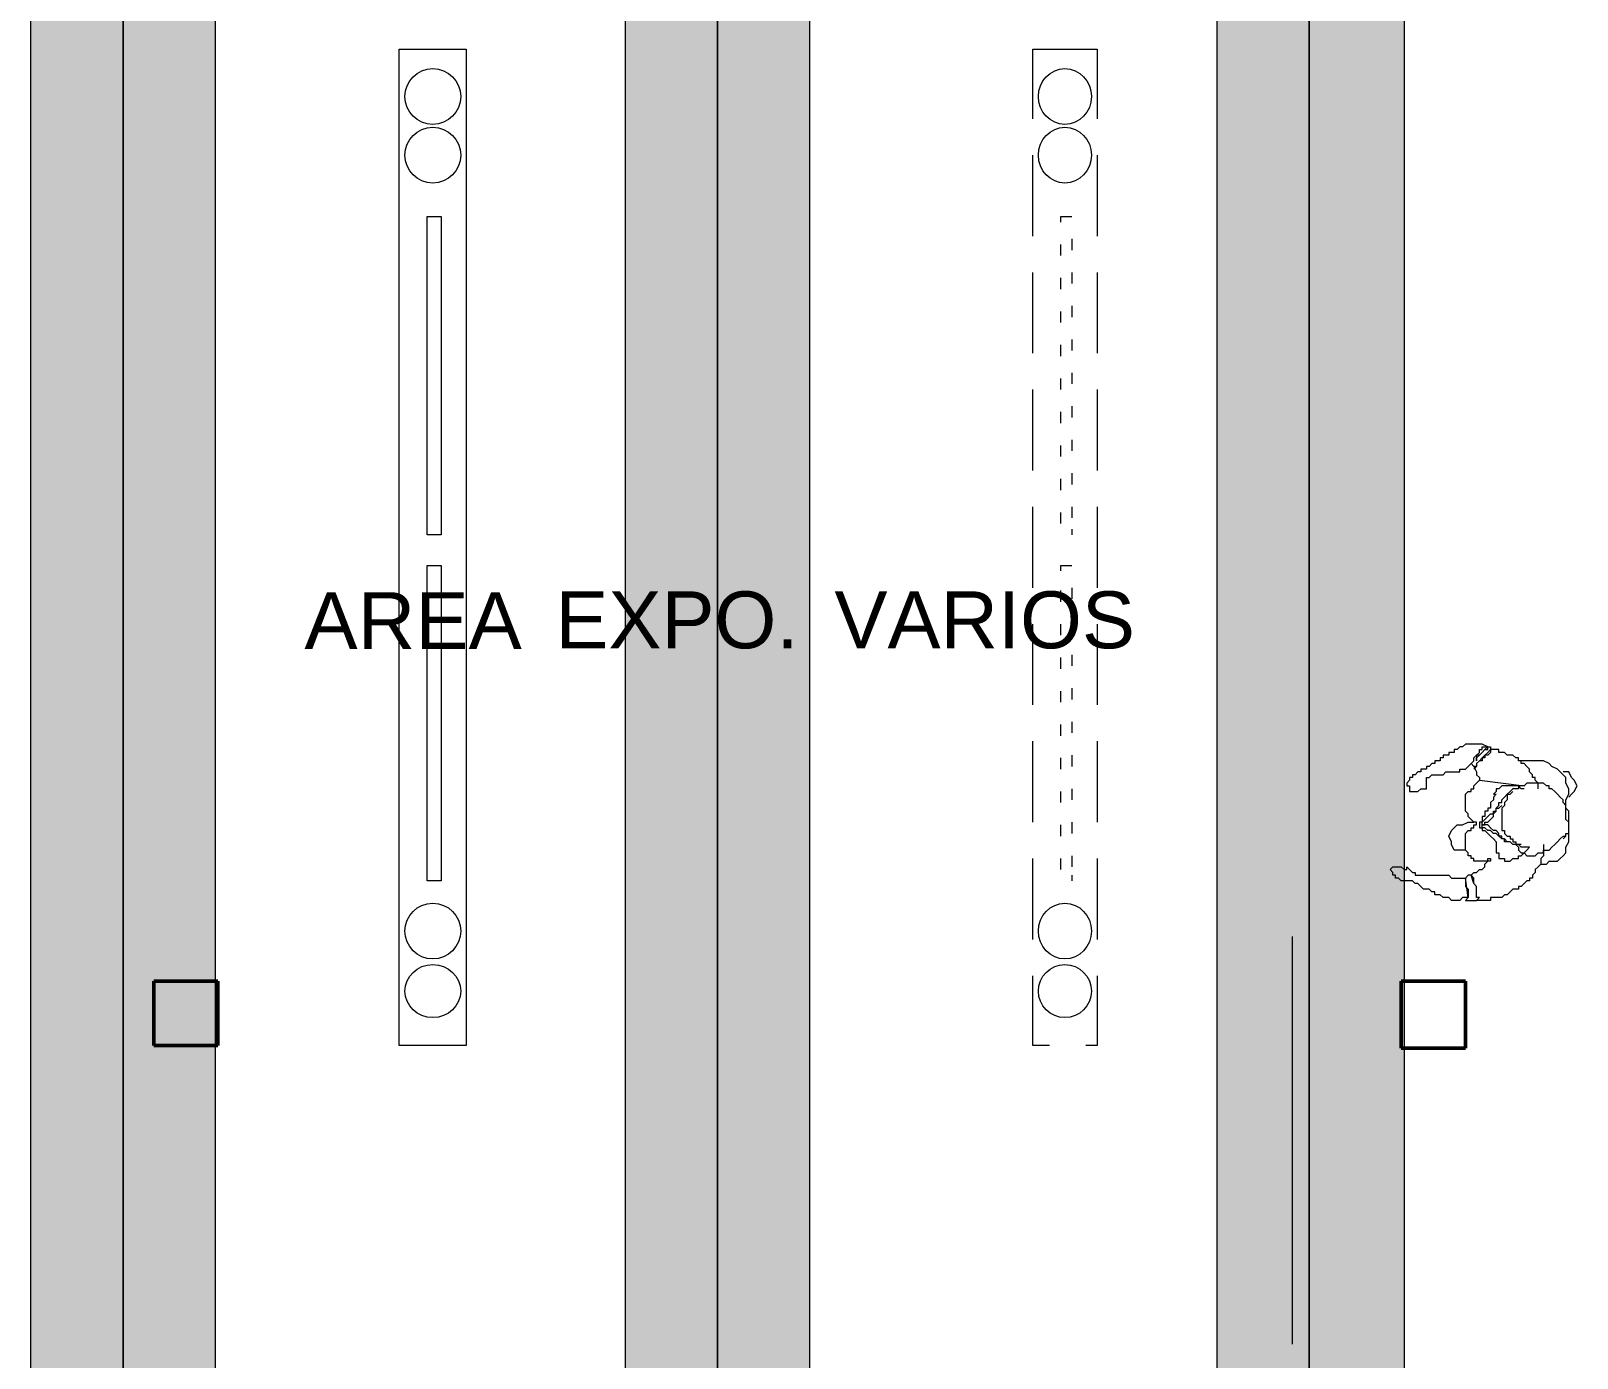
# Model space of a CAD drawing. Header units: millimetres. Extents: x 0.4 to 34.5, y 0.3 to 53.8.
# Drawn here: x 18.54 to 24.4, y 23.78 to 28.81 of the extents above; entities that cross this region are included whole.
import ezdxf

# ---------------------------------------------------------------- set-up
doc = ezdxf.new("R2010")
doc.units = ezdxf.units.MM
doc.header["$MEASUREMENT"] = 0
doc.layers.add('Layer 1', color=7, linetype='Continuous')

msp = doc.modelspace()

# ---------------------------------------------------------------- hatches: boundary and pattern name
at = {"layer": 'Layer 1', "true_color": 0xbbbbbb}
for points in [[(18.5356, 30.1053), (18.8849, 30.1053), (18.8849, 19.5957), (18.5356, 19.5957)], [(18.8849, 30.1053), (19.2341, 30.1053), (19.2341, 19.5957), (18.8849, 19.5957)], [(23.0337, 30.1053), (23.3829, 30.1053), (23.3829, 19.5957), (23.0337, 19.5957)], [(23.3829, 30.1053), (23.7428, 30.1053), (23.7428, 19.5957), (23.3829, 19.5957)], [(20.7899, 30.0418), (21.1392, 30.0418), (21.1392, 19.5957), (20.7899, 19.5957)], [(21.1392, 30.0418), (21.4884, 30.0418), (21.4884, 19.5957), (21.1392, 19.5957)]]:
    msp.add_hatch(color=9, dxfattribs=at).paths.add_polyline_path(points)

# ---------------------------------------------------------------- linework, layer by layer
at = {"layer": 'Layer 1', "lineweight": 0}
for points in [[(18.5356, 30.1053), (18.8849, 30.1053), (18.8849, 19.5957), (18.5356, 19.5957), (18.5356, 30.1053)], [(18.8849, 30.1053), (19.2341, 30.1053), (19.2341, 19.5957), (18.8849, 19.5957), (18.8849, 30.1053)], [(23.0337, 30.1053), (23.3829, 30.1053), (23.3829, 19.5957), (23.0337, 19.5957), (23.0337, 30.1053)], [(23.3829, 30.1053), (23.7428, 30.1053), (23.7428, 19.5957), (23.3829, 19.5957), (23.3829, 30.1053)], [(20.7899, 30.0418), (21.1392, 30.0418), (21.1392, 19.5957), (20.7899, 19.5957), (20.7899, 30.0418)], [(21.1392, 30.0418), (21.4884, 30.0418), (21.4884, 19.5957), (21.1392, 19.5957), (21.1392, 30.0418)], [(19.9326, 28.74), (20.1866, 28.74), (20.1866, 24.9617), (19.9326, 24.9617), (19.9326, 28.74)], [(20.0385, 28.105), (20.0914, 28.105), (20.0914, 26.8985), (20.0385, 26.8985), (20.0385, 28.105)], [(20.0385, 26.7821), (20.0914, 26.7821), (20.0914, 25.5861), (20.0385, 25.5861), (20.0385, 26.7821)], [(24.0603, 26.0941), (24.0391, 26.1047), (24.0285, 26.1047), (24.0179, 26.1047), (24.0074, 26.1047), (23.9968, 26.1047), (23.9862, 26.1047), (23.9756, 26.1047), (23.965, 26.0941), (23.9544, 26.0941), (23.9439, 26.0835), (23.9333, 26.0835), (23.9333, 26.0729), (23.9227, 26.0729), (23.9121, 26.0729), (23.9121, 26.0624), (23.9015, 26.0624), (23.8909, 26.0624), (23.8909, 26.0518), (23.8803, 26.0518), (23.8803, 26.0412), (23.8698, 26.0412), (23.8592, 26.0412), (23.8592, 26.0306), (23.8486, 26.0306), (23.838, 26.02), (23.8274, 26.02), (23.8274, 26.0094), (23.8169, 26.0094), (23.8063, 26.0094), (23.8063, 25.9988), (23.7957, 25.9988), (23.7851, 25.9883), (23.7745, 25.9883), (23.7745, 25.9777), (23.7639, 25.9777), (23.7639, 25.9671), (23.7533, 25.9565), (23.7533, 25.946), (23.7639, 25.946), (23.7639, 25.9354), (23.7639, 25.9248), (23.7745, 25.9248), (23.7851, 25.9248), (23.7957, 25.9248), (23.8063, 25.9354), (23.8169, 25.9354), (23.8274, 25.9354), (23.8274, 25.946), (23.8274, 25.9565), (23.8274, 25.9671), (23.8274, 25.9777), (23.838, 25.9777), (23.8486, 25.9883), (23.8592, 25.9883), (23.8698, 25.9883), (23.8803, 25.9883), (23.8909, 25.9883), (23.9015, 25.9988), (23.9121, 25.9988), (23.9227, 25.9988), (23.9333, 25.9988), (23.9439, 25.9988), (23.9544, 25.9988), (23.9544, 26.0094), (23.965, 26.0094), (23.9756, 26.0094), (23.9862, 26.02), (23.9968, 26.0306)], [(24.2508, 25.9354), (24.2508, 25.9565), (24.2402, 25.9671), (24.2402, 25.9777), (24.2296, 25.9777), (24.2296, 25.9883), (24.219, 25.9988), (24.219, 26.0094), (24.2084, 26.02), (24.1978, 26.0306), (24.1873, 26.0306), (24.1873, 26.0412), (24.1767, 26.0412), (24.1767, 26.0518), (24.1661, 26.0518), (24.1555, 26.0624), (24.1449, 26.0624), (24.1344, 26.0624), (24.1238, 26.0729), (24.1132, 26.0729), (24.1026, 26.0729), (24.1026, 26.0835), (24.092, 26.0835), (24.0814, 26.0835), (24.0708, 26.0835), (24.0708, 26.0729), (24.0603, 26.0624), (24.0497, 26.0624), (24.0497, 26.0518), (24.0391, 26.0518), (24.0391, 26.0412), (24.0285, 26.0412), (24.0179, 26.0306), (24.0179, 26.02), (24.0074, 26.02), (24.0179, 25.9988), (24.0179, 25.9883), (24.0285, 25.9777), (24.0285, 25.9671)], [(24.2614, 25.6496), (24.2825, 25.6496), (24.2931, 25.6602), (24.3248, 25.6602), (24.3354, 25.6708), (24.346, 25.6814), (24.3566, 25.6919), (24.3566, 25.7131), (24.3672, 25.7342), (24.3672, 25.7554), (24.3672, 25.7766), (24.3672, 25.8084), (24.3566, 25.819), (24.3566, 25.8507), (24.3566, 25.8718), (24.3566, 25.893), (24.3672, 25.9142), (24.3672, 25.9354), (24.3566, 25.9565), (24.3566, 25.9777), (24.346, 25.9883), (24.3354, 25.9988), (24.3248, 26.0094), (24.3037, 26.02), (24.2931, 26.0306), (24.272, 26.0412), (24.2508, 26.0412), (24.2296, 26.0412), (24.2084, 26.0412), (24.1873, 26.0412)], [(24.3672, 25.9036), (24.3778, 25.9142), (24.3884, 25.9248), (24.399, 25.946), (24.3884, 25.9671), (24.3778, 25.9777), (24.3672, 25.9988), (24.346, 25.9988)], [(24.272, 25.7237), (24.272, 25.7025), (24.272, 25.6919), (24.272, 25.6814), (24.2614, 25.6708), (24.2614, 25.6602), (24.2614, 25.6496), (24.2508, 25.639), (24.2402, 25.6284), (24.2402, 25.6178), (24.2296, 25.6072), (24.2296, 25.5967), (24.219, 25.5967), (24.219, 25.5861), (24.2084, 25.5861), (24.1978, 25.5755), (24.1873, 25.5649), (24.1767, 25.5649), (24.1767, 25.5544), (24.1661, 25.5544), (24.1555, 25.5544), (24.1449, 25.5438), (24.1344, 25.5332), (24.1238, 25.5332), (24.1132, 25.5226), (24.1026, 25.5226), (24.092, 25.5226), (24.0814, 25.5226), (24.0708, 25.5226), (24.0708, 25.512), (24.0603, 25.512), (24.0497, 25.512), (24.0391, 25.512), (24.0179, 25.512), (24.0285, 25.5226), (24.0179, 25.5226), (24.0179, 25.5332), (24.0179, 25.5544), (24.0179, 25.5649), (24.0074, 25.5755), (24.0074, 25.5861), (24.0074, 25.5967), (23.9968, 25.6072), (24.0074, 25.6178), (24.0179, 25.6178), (24.0285, 25.6284), (24.0391, 25.6284), (24.0497, 25.639), (24.0497, 25.6496), (24.0603, 25.6602), (24.0603, 25.6708), (24.0708, 25.6708), (24.0708, 25.6602), (24.0603, 25.6602), (24.0497, 25.6602), (24.0391, 25.6602), (24.0285, 25.6602), (24.0179, 25.6602), (24.0074, 25.6602), (24.0074, 25.6708), (23.9968, 25.6708), (23.9968, 25.6814), (23.9862, 25.6814), (23.9862, 25.6919), (23.9756, 25.7025), (23.9756, 25.7131), (23.9756, 25.7237), (23.9756, 25.7342), (23.9756, 25.7448), (23.9756, 25.7554), (23.9756, 25.766), (23.9862, 25.7766), (23.9968, 25.7766), (23.9968, 25.7872), (24.0074, 25.7872), (24.0074, 25.7978), (24.0179, 25.7978), (24.0179, 25.8084), (24.0074, 25.8084), (23.9968, 25.819), (23.9862, 25.8295), (23.9862, 25.8401), (23.9756, 25.8507), (23.9756, 25.8718), (23.9756, 25.8824), (23.9756, 25.893), (23.9756, 25.9036), (23.9756, 25.9142), (23.9862, 25.9248), (23.9968, 25.9248), (23.9968, 25.9354), (24.0074, 25.9354), (24.0074, 25.946), (24.0179, 25.9565), (24.0285, 25.9671), (24.1978, 25.946)], [(24.1978, 25.9354), (24.1873, 25.9354), (24.1767, 25.946), (24.1661, 25.946), (24.1555, 25.946), (24.1449, 25.946), (24.1344, 25.946), (24.1238, 25.946), (24.1132, 25.946), (24.1026, 25.9354), (24.092, 25.9354), (24.092, 25.9248), (24.0814, 25.9142), (24.092, 25.9142), (24.0814, 25.9036), (24.0814, 25.893), (24.0708, 25.8824), (24.0708, 25.8718), (24.0708, 25.8613), (24.0603, 25.8613), (24.0603, 25.8507), (24.0497, 25.8507), (24.0497, 25.8401), (24.0497, 25.8295), (24.0391, 25.8295), (24.0391, 25.819), (24.0391, 25.8084), (24.0285, 25.8084), (24.0285, 25.7978), (24.0285, 25.7872), (24.0391, 25.7872), (24.0391, 25.7766), (24.0497, 25.7766), (24.0603, 25.766), (24.0708, 25.7554), (24.0814, 25.7448), (24.092, 25.7342), (24.092, 25.7237), (24.092, 25.7131), (24.092, 25.7025), (24.092, 25.6919), (24.1026, 25.6919), (24.1026, 25.6814), (24.1026, 25.6708), (24.1132, 25.6708), (24.1238, 25.6708), (24.1238, 25.6602), (24.1344, 25.6602), (24.1449, 25.6602), (24.1555, 25.6708), (24.1661, 25.6708), (24.1767, 25.6708), (24.1767, 25.6814), (24.1873, 25.6814), (24.1978, 25.6919), (24.2084, 25.7025), (24.219, 25.7131)], [(24.346, 25.7448), (24.3566, 25.7554), (24.3566, 25.766), (24.3672, 25.766), (24.3672, 25.7766), (24.3672, 25.7872), (24.3672, 25.7978), (24.3672, 25.819), (24.3672, 25.8295), (24.3672, 25.8401), (24.3672, 25.8507), (24.3566, 25.8613), (24.3566, 25.8718), (24.346, 25.8824), (24.346, 25.893), (24.3354, 25.9036), (24.3248, 25.9142), (24.3143, 25.9248), (24.3037, 25.9354), (24.2931, 25.9354), (24.2931, 25.946), (24.2825, 25.946), (24.272, 25.9565), (24.2614, 25.9565), (24.2508, 25.9565), (24.2402, 25.9565), (24.2296, 25.9565), (24.219, 25.9565), (24.2084, 25.9565), (24.1978, 25.946), (24.1873, 25.946), (24.1767, 25.946), (24.1767, 25.9354), (24.1661, 25.9354), (24.1555, 25.9354), (24.1449, 25.9248), (24.1344, 25.9142), (24.1344, 25.9036), (24.1344, 25.893), (24.1238, 25.8824), (24.1238, 25.8718), (24.1132, 25.8613), (24.1132, 25.8507), (24.1132, 25.8401), (24.1132, 25.8295), (24.1132, 25.819), (24.1132, 25.8084), (24.1132, 25.7978), (24.1132, 25.7872), (24.1132, 25.7766), (24.1238, 25.7766), (24.1238, 25.766), (24.1344, 25.7554), (24.1449, 25.7554), (24.1449, 25.7448), (24.1555, 25.7448), (24.1555, 25.7342), (24.1661, 25.7342), (24.1661, 25.7237), (24.1767, 25.7131), (24.1767, 25.7025), (24.1873, 25.6919), (24.1978, 25.6919), (24.2084, 25.6814), (24.219, 25.6814), (24.2296, 25.6814), (24.2402, 25.6814), (24.2508, 25.6919), (24.2614, 25.6919), (24.272, 25.6919), (24.272, 25.7025), (24.2825, 25.7025), (24.2931, 25.7025), (24.3037, 25.7131), (24.3143, 25.7237), (24.3248, 25.7342), (24.3354, 25.7448), (24.346, 25.7554), (24.3566, 25.7554), (24.3566, 25.766), (24.3672, 25.766)], [(24.219, 25.7131), (24.2084, 25.7131), (24.1978, 25.7131), (24.1873, 25.7131), (24.1767, 25.7237), (24.1661, 25.7237), (24.1555, 25.7237), (24.1449, 25.7342), (24.1344, 25.7342), (24.1238, 25.7448), (24.1132, 25.7448), (24.1026, 25.7554), (24.092, 25.766), (24.0814, 25.766), (24.0708, 25.7766), (24.0603, 25.7766), (24.0497, 25.7872), (24.0391, 25.7872), (24.0391, 25.7978), (24.0391, 25.8084), (24.0497, 25.819), (24.0603, 25.8295), (24.0708, 25.8401), (24.0814, 25.8401), (24.0814, 25.8507), (24.092, 25.8507), (24.092, 25.8613), (24.1026, 25.8613), (24.1132, 25.8718)], [(23.9756, 25.7025), (23.9544, 25.7025), (23.9333, 25.7025), (23.9227, 25.7237), (23.9227, 25.7342), (23.9121, 25.7554), (23.9227, 25.7766), (23.9333, 25.7872), (23.9439, 25.7978), (23.965, 25.7978), (23.9862, 25.8084), (24.0074, 25.8084)], [(23.9862, 25.5226), (23.9756, 25.5226), (23.965, 25.5226), (23.9544, 25.512), (23.9439, 25.512), (23.9333, 25.512), (23.9227, 25.512), (23.9121, 25.5226), (23.9015, 25.5226), (23.8909, 25.5226), (23.8803, 25.5332), (23.8698, 25.5332), (23.8592, 25.5332), (23.8592, 25.5438), (23.8486, 25.5438), (23.838, 25.5544), (23.8274, 25.5544), (23.8169, 25.5544), (23.8063, 25.5649), (23.7957, 25.5755), (23.7851, 25.5755), (23.7745, 25.5861), (23.7639, 25.5861), (23.7533, 25.5861), (23.7428, 25.5861), (23.7322, 25.5861), (23.7216, 25.5967), (23.711, 25.5967), (23.711, 25.6072), (23.7004, 25.6072), (23.7004, 25.6178), (23.6899, 25.6284), (23.7004, 25.639), (23.711, 25.639), (23.7216, 25.639), (23.7322, 25.639), (23.7428, 25.6284), (23.7533, 25.6284), (23.7533, 25.639), (23.7639, 25.6284), (23.7745, 25.6178), (23.7851, 25.6178), (23.7851, 25.6072), (23.7957, 25.6072), (23.8063, 25.6072), (23.8169, 25.6072), (23.8274, 25.6072), (23.838, 25.6072), (23.8592, 25.6072), (23.8698, 25.6072), (23.8803, 25.6072), (23.8909, 25.6072), (23.9015, 25.6072), (23.9121, 25.6072), (23.9227, 25.5967), (23.9333, 25.5967), (23.9439, 25.5967), (23.9544, 25.5967), (23.965, 25.5967), (23.9756, 25.5967)], [(24.0285, 25.5226), (24.0179, 25.5226), (24.0179, 25.5544), (24.0179, 25.5649), (24.0074, 25.5755), (23.9968, 25.6072), (23.9862, 25.6072), (23.9756, 25.5967), (23.9756, 25.5861), (23.9756, 25.5755), (23.9756, 25.5649), (23.9862, 25.5544), (23.9862, 25.5438), (23.9862, 25.5332), (23.9862, 25.5226), (23.9756, 25.512), (23.9862, 25.512), (24.0179, 25.512)]]:
    msp.add_lwpolyline(points, dxfattribs=at)
at = {"layer": 'Layer 1', "color": 96, "lineweight": 5, "true_color": 0x008000}
for points in [[(18.5356, 30.1053), (18.8849, 30.1053), (18.8849, 19.5957), (18.5356, 19.5957), (18.5356, 30.1053)], [(18.8849, 30.1053), (19.2341, 30.1053), (19.2341, 19.5957), (18.8849, 19.5957), (18.8849, 30.1053)], [(23.0337, 30.1053), (23.3829, 30.1053), (23.3829, 19.5957), (23.0337, 19.5957), (23.0337, 30.1053)], [(23.3829, 30.1053), (23.7428, 30.1053), (23.7428, 19.5957), (23.3829, 19.5957), (23.3829, 30.1053)], [(20.7899, 30.0418), (21.1392, 30.0418), (21.1392, 19.5957), (20.7899, 19.5957), (20.7899, 30.0418)], [(21.1392, 30.0418), (21.4884, 30.0418), (21.4884, 19.5957), (21.1392, 19.5957), (21.1392, 30.0418)]]:
    msp.add_lwpolyline(points, dxfattribs=at)
at = {"layer": 'Layer 1', "color": 7, "lineweight": 5, "true_color": 0xffffff}
for points in [[(23.7428, 30.1053), (23.7428, 28.2849)], [(24.0603, 26.0941), (24.0391, 26.1047), (24.0285, 26.1047), (24.0179, 26.1047), (24.0074, 26.1047), (23.9968, 26.1047), (23.9862, 26.1047), (23.9756, 26.1047), (23.965, 26.0941), (23.9544, 26.0941), (23.9439, 26.0835), (23.9333, 26.0835), (23.9333, 26.0729), (23.9227, 26.0729), (23.9121, 26.0729), (23.9121, 26.0624), (23.9015, 26.0624), (23.8909, 26.0624), (23.8909, 26.0518), (23.8803, 26.0518), (23.8803, 26.0412), (23.8698, 26.0412), (23.8592, 26.0412), (23.8592, 26.0306), (23.8486, 26.0306), (23.838, 26.02), (23.8274, 26.02), (23.8274, 26.0094), (23.8169, 26.0094), (23.8063, 26.0094), (23.8063, 25.9988), (23.7957, 25.9988), (23.7851, 25.9883), (23.7745, 25.9883), (23.7745, 25.9777), (23.7639, 25.9777), (23.7639, 25.9671), (23.7533, 25.9565), (23.7533, 25.946), (23.7639, 25.946), (23.7639, 25.9354), (23.7639, 25.9248), (23.7745, 25.9248), (23.7851, 25.9248), (23.7957, 25.9248), (23.8063, 25.9354), (23.8169, 25.9354), (23.8274, 25.9354), (23.8274, 25.946), (23.8274, 25.9565), (23.8274, 25.9671), (23.8274, 25.9777), (23.838, 25.9777), (23.8486, 25.9883), (23.8592, 25.9883), (23.8698, 25.9883), (23.8803, 25.9883), (23.8909, 25.9883), (23.9015, 25.9988), (23.9121, 25.9988), (23.9227, 25.9988), (23.9333, 25.9988), (23.9439, 25.9988), (23.9544, 25.9988), (23.9544, 26.0094), (23.965, 26.0094), (23.9756, 26.0094), (23.9862, 26.02), (23.9968, 26.0306)], [(24.2508, 25.9354), (24.2508, 25.9565), (24.2402, 25.9671), (24.2402, 25.9777), (24.2296, 25.9777), (24.2296, 25.9883), (24.219, 25.9988), (24.219, 26.0094), (24.2084, 26.02), (24.1978, 26.0306), (24.1873, 26.0306), (24.1873, 26.0412), (24.1767, 26.0412), (24.1767, 26.0518), (24.1661, 26.0518), (24.1555, 26.0624), (24.1449, 26.0624), (24.1344, 26.0624), (24.1238, 26.0729), (24.1132, 26.0729), (24.1026, 26.0729), (24.1026, 26.0835), (24.092, 26.0835), (24.0814, 26.0835), (24.0708, 26.0835), (24.0708, 26.0729), (24.0603, 26.0624), (24.0497, 26.0624), (24.0497, 26.0518), (24.0391, 26.0518), (24.0391, 26.0412), (24.0285, 26.0412), (24.0179, 26.0306), (24.0179, 26.02), (24.0074, 26.02), (24.0179, 25.9988), (24.0179, 25.9883), (24.0285, 25.9777), (24.0285, 25.9671)], [(24.2614, 25.6496), (24.2825, 25.6496), (24.2931, 25.6602), (24.3248, 25.6602), (24.3354, 25.6708), (24.346, 25.6814), (24.3566, 25.6919), (24.3566, 25.7131), (24.3672, 25.7342), (24.3672, 25.7554), (24.3672, 25.7766), (24.3672, 25.8084), (24.3566, 25.819), (24.3566, 25.8507), (24.3566, 25.8718), (24.3566, 25.893), (24.3672, 25.9142), (24.3672, 25.9354), (24.3566, 25.9565), (24.3566, 25.9777), (24.346, 25.9883), (24.3354, 25.9988), (24.3248, 26.0094), (24.3037, 26.02), (24.2931, 26.0306), (24.272, 26.0412), (24.2508, 26.0412), (24.2296, 26.0412), (24.2084, 26.0412), (24.1873, 26.0412)], [(24.3672, 25.9036), (24.3778, 25.9142), (24.3884, 25.9248), (24.399, 25.946), (24.3884, 25.9671), (24.3778, 25.9777), (24.3672, 25.9988), (24.346, 25.9988)], [(24.272, 25.7237), (24.272, 25.7025), (24.272, 25.6919), (24.272, 25.6814), (24.2614, 25.6708), (24.2614, 25.6602), (24.2614, 25.6496), (24.2508, 25.639), (24.2402, 25.6284), (24.2402, 25.6178), (24.2296, 25.6072), (24.2296, 25.5967), (24.219, 25.5967), (24.219, 25.5861), (24.2084, 25.5861), (24.1978, 25.5755), (24.1873, 25.5649), (24.1767, 25.5649), (24.1767, 25.5544), (24.1661, 25.5544), (24.1555, 25.5544), (24.1449, 25.5438), (24.1344, 25.5332), (24.1238, 25.5332), (24.1132, 25.5226), (24.1026, 25.5226), (24.092, 25.5226), (24.0814, 25.5226), (24.0708, 25.5226), (24.0708, 25.512), (24.0603, 25.512), (24.0497, 25.512), (24.0391, 25.512), (24.0179, 25.512), (24.0285, 25.5226), (24.0179, 25.5226), (24.0179, 25.5332), (24.0179, 25.5544), (24.0179, 25.5649), (24.0074, 25.5755), (24.0074, 25.5861), (24.0074, 25.5967), (23.9968, 25.6072), (24.0074, 25.6178), (24.0179, 25.6178), (24.0285, 25.6284), (24.0391, 25.6284), (24.0497, 25.639), (24.0497, 25.6496), (24.0603, 25.6602), (24.0603, 25.6708), (24.0708, 25.6708), (24.0708, 25.6602), (24.0603, 25.6602), (24.0497, 25.6602), (24.0391, 25.6602), (24.0285, 25.6602), (24.0179, 25.6602), (24.0074, 25.6602), (24.0074, 25.6708), (23.9968, 25.6708), (23.9968, 25.6814), (23.9862, 25.6814), (23.9862, 25.6919), (23.9756, 25.7025), (23.9756, 25.7131), (23.9756, 25.7237), (23.9756, 25.7342), (23.9756, 25.7448), (23.9756, 25.7554), (23.9756, 25.766), (23.9862, 25.7766), (23.9968, 25.7766), (23.9968, 25.7872), (24.0074, 25.7872), (24.0074, 25.7978), (24.0179, 25.7978), (24.0179, 25.8084), (24.0074, 25.8084), (23.9968, 25.819), (23.9862, 25.8295), (23.9862, 25.8401), (23.9756, 25.8507), (23.9756, 25.8718), (23.9756, 25.8824), (23.9756, 25.893), (23.9756, 25.9036), (23.9756, 25.9142), (23.9862, 25.9248), (23.9968, 25.9248), (23.9968, 25.9354), (24.0074, 25.9354), (24.0074, 25.946), (24.0179, 25.9565), (24.0285, 25.9671), (24.1978, 25.946)], [(24.1978, 25.9354), (24.1873, 25.9354), (24.1767, 25.946), (24.1661, 25.946), (24.1555, 25.946), (24.1449, 25.946), (24.1344, 25.946), (24.1238, 25.946), (24.1132, 25.946), (24.1026, 25.9354), (24.092, 25.9354), (24.092, 25.9248), (24.0814, 25.9142), (24.092, 25.9142), (24.0814, 25.9036), (24.0814, 25.893), (24.0708, 25.8824), (24.0708, 25.8718), (24.0708, 25.8613), (24.0603, 25.8613), (24.0603, 25.8507), (24.0497, 25.8507), (24.0497, 25.8401), (24.0497, 25.8295), (24.0391, 25.8295), (24.0391, 25.819), (24.0391, 25.8084), (24.0285, 25.8084), (24.0285, 25.7978), (24.0285, 25.7872), (24.0391, 25.7872), (24.0391, 25.7766), (24.0497, 25.7766), (24.0603, 25.766), (24.0708, 25.7554), (24.0814, 25.7448), (24.092, 25.7342), (24.092, 25.7237), (24.092, 25.7131), (24.092, 25.7025), (24.092, 25.6919), (24.1026, 25.6919), (24.1026, 25.6814), (24.1026, 25.6708), (24.1132, 25.6708), (24.1238, 25.6708), (24.1238, 25.6602), (24.1344, 25.6602), (24.1449, 25.6602), (24.1555, 25.6708), (24.1661, 25.6708), (24.1767, 25.6708), (24.1767, 25.6814), (24.1873, 25.6814), (24.1978, 25.6919), (24.2084, 25.7025), (24.219, 25.7131)], [(24.346, 25.7448), (24.3566, 25.7554), (24.3566, 25.766), (24.3672, 25.766), (24.3672, 25.7766), (24.3672, 25.7872), (24.3672, 25.7978), (24.3672, 25.819), (24.3672, 25.8295), (24.3672, 25.8401), (24.3672, 25.8507), (24.3566, 25.8613), (24.3566, 25.8718), (24.346, 25.8824), (24.346, 25.893), (24.3354, 25.9036), (24.3248, 25.9142), (24.3143, 25.9248), (24.3037, 25.9354), (24.2931, 25.9354), (24.2931, 25.946), (24.2825, 25.946), (24.272, 25.9565), (24.2614, 25.9565), (24.2508, 25.9565), (24.2402, 25.9565), (24.2296, 25.9565), (24.219, 25.9565), (24.2084, 25.9565), (24.1978, 25.946), (24.1873, 25.946), (24.1767, 25.946), (24.1767, 25.9354), (24.1661, 25.9354), (24.1555, 25.9354), (24.1449, 25.9248), (24.1344, 25.9142), (24.1344, 25.9036), (24.1344, 25.893), (24.1238, 25.8824), (24.1238, 25.8718), (24.1132, 25.8613), (24.1132, 25.8507), (24.1132, 25.8401), (24.1132, 25.8295), (24.1132, 25.819), (24.1132, 25.8084), (24.1132, 25.7978), (24.1132, 25.7872), (24.1132, 25.7766), (24.1238, 25.7766), (24.1238, 25.766), (24.1344, 25.7554), (24.1449, 25.7554), (24.1449, 25.7448), (24.1555, 25.7448), (24.1555, 25.7342), (24.1661, 25.7342), (24.1661, 25.7237), (24.1767, 25.7131), (24.1767, 25.7025), (24.1873, 25.6919), (24.1978, 25.6919), (24.2084, 25.6814), (24.219, 25.6814), (24.2296, 25.6814), (24.2402, 25.6814), (24.2508, 25.6919), (24.2614, 25.6919), (24.272, 25.6919), (24.272, 25.7025), (24.2825, 25.7025), (24.2931, 25.7025), (24.3037, 25.7131), (24.3143, 25.7237), (24.3248, 25.7342), (24.3354, 25.7448), (24.346, 25.7554), (24.3566, 25.7554), (24.3566, 25.766), (24.3672, 25.766)], [(24.219, 25.7131), (24.2084, 25.7131), (24.1978, 25.7131), (24.1873, 25.7131), (24.1767, 25.7237), (24.1661, 25.7237), (24.1555, 25.7237), (24.1449, 25.7342), (24.1344, 25.7342), (24.1238, 25.7448), (24.1132, 25.7448), (24.1026, 25.7554), (24.092, 25.766), (24.0814, 25.766), (24.0708, 25.7766), (24.0603, 25.7766), (24.0497, 25.7872), (24.0391, 25.7872), (24.0391, 25.7978), (24.0391, 25.8084), (24.0497, 25.819), (24.0603, 25.8295), (24.0708, 25.8401), (24.0814, 25.8401), (24.0814, 25.8507), (24.092, 25.8507), (24.092, 25.8613), (24.1026, 25.8613), (24.1132, 25.8718)], [(23.9756, 25.7025), (23.9544, 25.7025), (23.9333, 25.7025), (23.9227, 25.7237), (23.9227, 25.7342), (23.9121, 25.7554), (23.9227, 25.7766), (23.9333, 25.7872), (23.9439, 25.7978), (23.965, 25.7978), (23.9862, 25.8084), (24.0074, 25.8084)], [(23.9862, 25.5226), (23.9756, 25.5226), (23.965, 25.5226), (23.9544, 25.512), (23.9439, 25.512), (23.9333, 25.512), (23.9227, 25.512), (23.9121, 25.5226), (23.9015, 25.5226), (23.8909, 25.5226), (23.8803, 25.5332), (23.8698, 25.5332), (23.8592, 25.5332), (23.8592, 25.5438), (23.8486, 25.5438), (23.838, 25.5544), (23.8274, 25.5544), (23.8169, 25.5544), (23.8063, 25.5649), (23.7957, 25.5755), (23.7851, 25.5755), (23.7745, 25.5861), (23.7639, 25.5861), (23.7533, 25.5861), (23.7428, 25.5861), (23.7322, 25.5861), (23.7216, 25.5967), (23.711, 25.5967), (23.711, 25.6072), (23.7004, 25.6072), (23.7004, 25.6178), (23.6899, 25.6284), (23.7004, 25.639), (23.711, 25.639), (23.7216, 25.639), (23.7322, 25.639), (23.7428, 25.6284), (23.7533, 25.6284), (23.7533, 25.639), (23.7639, 25.6284), (23.7745, 25.6178), (23.7851, 25.6178), (23.7851, 25.6072), (23.7957, 25.6072), (23.8063, 25.6072), (23.8169, 25.6072), (23.8274, 25.6072), (23.838, 25.6072), (23.8592, 25.6072), (23.8698, 25.6072), (23.8803, 25.6072), (23.8909, 25.6072), (23.9015, 25.6072), (23.9121, 25.6072), (23.9227, 25.5967), (23.9333, 25.5967), (23.9439, 25.5967), (23.9544, 25.5967), (23.965, 25.5967), (23.9756, 25.5967)], [(24.0285, 25.5226), (24.0179, 25.5226), (24.0179, 25.5544), (24.0179, 25.5649), (24.0074, 25.5755), (23.9968, 25.6072), (23.9862, 25.6072), (23.9756, 25.5967), (23.9756, 25.5861), (23.9756, 25.5755), (23.9756, 25.5649), (23.9862, 25.5544), (23.9862, 25.5438), (23.9862, 25.5332), (23.9862, 25.5226), (23.9756, 25.512), (23.9862, 25.512), (24.0179, 25.512)], [(23.9862, 25.5226), (23.9756, 25.5967)], [(23.3194, 23.8292), (23.3194, 25.3744)]]:
    msp.add_lwpolyline(points, dxfattribs=at)
at = {"layer": 'Layer 1', "color": 252, "lineweight": 5, "true_color": 0x888888}
for points in [[(19.9326, 28.74), (20.1866, 28.74)], [(19.9326, 28.4754), (19.9326, 28.74)], [(20.1866, 28.74), (20.1866, 28.4754)], [(22.3352, 28.74), (22.5786, 28.74)], [(22.3352, 28.4754), (22.3352, 28.74)], [(22.5786, 28.74), (22.5786, 28.4754)], [(19.9326, 28.0309), (19.9326, 28.3379)], [(20.1866, 28.3379), (20.1866, 28.0309)], [(22.3352, 28.0309), (22.3352, 28.3379)], [(22.5786, 28.3379), (22.5786, 28.0309)], [(20.0385, 28.105), (20.0808, 28.105)], [(20.0385, 28.0733), (20.0385, 28.105)], [(22.441, 28.105), (22.4833, 28.105)], [(22.441, 28.0838), (22.441, 28.105)], [(20.0914, 28.0309), (20.0914, 27.9886)], [(20.0385, 27.9463), (20.0385, 27.9886)], [(22.441, 27.9568), (22.441, 27.9992)], [(22.4833, 28.0203), (22.4833, 27.978)], [(19.9326, 27.5864), (19.9326, 27.8933)], [(20.0385, 27.8192), (20.0385, 27.8616)], [(20.0914, 27.9039), (20.0914, 27.8616)], [(20.1866, 27.8933), (20.1866, 27.5864)], [(22.3352, 27.5864), (22.3352, 27.8933)], [(22.441, 27.8298), (22.441, 27.8722)], [(22.4833, 27.8933), (22.4833, 27.851)], [(22.5786, 27.8933), (22.5786, 27.5864)], [(20.0385, 27.6922), (20.0385, 27.7346)], [(20.0914, 27.7769), (20.0914, 27.7346)], [(22.441, 27.7028), (22.441, 27.7452)], [(22.4833, 27.7663), (22.4833, 27.724)], [(20.0914, 27.6499), (20.0914, 27.6076)], [(22.441, 27.5758), (22.441, 27.6182)], [(22.4833, 27.6393), (22.4833, 27.597)], [(20.0385, 27.5652), (20.0385, 27.6076)], [(20.0914, 27.5229), (20.0914, 27.4806)], [(22.4833, 27.5123), (22.4833, 27.47)], [(19.9326, 27.1419), (19.9326, 27.4488)], [(20.0385, 27.4382), (20.0385, 27.4806)], [(20.1866, 27.4488), (20.1866, 27.1419)], [(22.3352, 27.1419), (22.3352, 27.4488)], [(22.441, 27.4488), (22.441, 27.4912)], [(22.5786, 27.4488), (22.5786, 27.1419)], [(20.0914, 27.3959), (20.0914, 27.3536)], [(22.4833, 27.3853), (22.4833, 27.343)], [(20.0385, 27.3112), (20.0385, 27.3536)], [(22.441, 27.3218), (22.441, 27.3642)], [(20.0914, 27.2689), (20.0914, 27.2266)], [(20.0385, 27.1842), (20.0385, 27.2266)], [(22.441, 27.1948), (22.441, 27.2372)], [(22.4833, 27.2583), (22.4833, 27.216)], [(20.0385, 27.0572), (20.0385, 27.0996)], [(20.0914, 27.1419), (20.0914, 27.0996)], [(22.441, 27.0678), (22.441, 27.1101)], [(22.4833, 27.1313), (22.4833, 27.089)], [(19.9326, 26.6974), (19.9326, 27.0043)], [(20.0385, 26.9302), (20.0385, 26.9726)], [(20.0914, 27.0149), (20.0914, 26.9726)], [(20.1866, 27.0043), (20.1866, 26.6974)], [(22.3352, 26.6974), (22.3352, 27.0043)], [(22.441, 26.9408), (22.441, 26.9831)], [(22.4833, 27.0043), (22.4833, 26.962)], [(22.5786, 27.0043), (22.5786, 26.6974)], [(20.0914, 26.9197), (20.0914, 26.8985)], [(22.4833, 26.9197), (22.4833, 26.8985)], [(20.0385, 26.7821), (20.0808, 26.7821)], [(20.0385, 26.7609), (20.0385, 26.7821)], [(22.441, 26.7821), (22.4833, 26.7821)], [(22.441, 26.7609), (22.441, 26.7821)], [(20.0914, 26.7079), (20.0914, 26.6656)], [(22.441, 26.6445), (22.441, 26.6868)], [(22.4833, 26.6974), (22.4833, 26.6551)], [(20.0385, 26.6339), (20.0385, 26.6762)], [(20.0914, 26.5809), (20.0914, 26.5386)], [(22.4833, 26.5704), (22.4833, 26.528)], [(19.9326, 26.2529), (19.9326, 26.5598)], [(20.0385, 26.5069), (20.0385, 26.5492)], [(20.1866, 26.5598), (20.1866, 26.2529)], [(22.3352, 26.2529), (22.3352, 26.5598)], [(22.441, 26.5175), (22.441, 26.5598)], [(22.5786, 26.5598), (22.5786, 26.2529)], [(20.0914, 26.4539), (20.0914, 26.4116)], [(20.0385, 26.3799), (20.0385, 26.4222)], [(22.441, 26.3905), (22.441, 26.4328)], [(22.4833, 26.4434), (22.4833, 26.401)], [(20.0914, 26.3269), (20.0914, 26.2846)], [(20.0385, 26.2529), (20.0385, 26.2952)], [(22.441, 26.2634), (22.441, 26.3058)], [(22.4833, 26.3164), (22.4833, 26.274)], [(20.0385, 26.1259), (20.0385, 26.1682)], [(20.0914, 26.1999), (20.0914, 26.1576)], [(22.441, 26.1364), (22.441, 26.1788)], [(22.4833, 26.1894), (22.4833, 26.147)], [(19.9326, 25.8084), (19.9326, 26.1153)], [(20.1866, 26.1153), (20.1866, 25.8084)], [(22.3352, 25.8084), (22.3352, 26.1153)], [(22.5786, 26.1153), (22.5786, 25.8084)], [(20.0385, 25.9988), (20.0385, 26.0412)], [(20.0914, 26.0729), (20.0914, 26.0306)], [(22.441, 26.0094), (22.441, 26.0518)], [(22.4833, 26.0624), (22.4833, 26.02)], [(20.0914, 25.946), (20.0914, 25.9036)], [(22.441, 25.8824), (22.441, 25.9248)], [(22.4833, 25.9354), (22.4833, 25.893)], [(20.0385, 25.8718), (20.0385, 25.9142)], [(20.0914, 25.819), (20.0914, 25.7766)], [(22.4833, 25.8084), (22.4833, 25.766)], [(20.0385, 25.7448), (20.0385, 25.7872)], [(22.441, 25.7554), (22.441, 25.7978)], [(20.0914, 25.6919), (20.0914, 25.6496)], [(19.9326, 25.3638), (19.9326, 25.6708)], [(20.0385, 25.6178), (20.0385, 25.6602)], [(20.1866, 25.6708), (20.1866, 25.3638)], [(22.3352, 25.3638), (22.3352, 25.6708)], [(22.441, 25.6284), (22.441, 25.6708)], [(22.4833, 25.6814), (22.4833, 25.639)], [(22.5786, 25.6708), (22.5786, 25.3638)], [(20.0914, 25.6072), (20.0914, 25.5861)], [(22.4833, 25.6072), (22.4833, 25.5861)], [(19.9326, 24.9617), (19.9326, 25.2262)], [(20.1866, 25.2262), (20.1866, 24.9617)], [(22.3352, 24.9617), (22.3352, 25.2262)], [(22.5786, 25.2262), (22.5786, 24.9617)], [(20.0067, 24.9617), (19.9326, 24.9617)], [(20.1866, 24.9617), (20.1443, 24.9617)], [(22.3986, 24.9617), (22.3352, 24.9617)], [(22.5786, 24.9617), (22.5362, 24.9617)]]:
    msp.add_lwpolyline(points, dxfattribs=at)
at = {"layer": 'Layer 1', "color": 7, "lineweight": 50, "true_color": 0xffffff}
for points in [[(19.2447, 25.2051), (19.0013, 25.2051)], [(19.0013, 25.2051), (19.0013, 24.9617)], [(19.2447, 24.9617), (19.2447, 25.2051)], [(23.9756, 25.2051), (23.7322, 25.2051)], [(23.7322, 25.2051), (23.7322, 24.9511)], [(23.9756, 24.9511), (23.9756, 25.2051)], [(19.0013, 24.9617), (19.2447, 24.9617)], [(23.7322, 24.9511), (23.9756, 24.9511)]]:
    msp.add_lwpolyline(points, dxfattribs=at)
at = {"layer": 'Layer 1', "lineweight": 0}
for points, knots in [([(20.1655, 28.5601), (20.1655, 28.6182), (20.1177, 28.6659), (20.0596, 28.6659), (20.0015, 28.6659), (19.9538, 28.6182), (19.9538, 28.5601), (19.9538, 28.502), (20.0015, 28.4543), (20.0596, 28.4543), (20.1177, 28.4543), (20.1655, 28.502), (20.1655, 28.5601)], [0, 0, 0, 0, 1, 1, 1, 2, 2, 2, 3, 3, 3, 4, 4, 4, 4]), ([(20.1655, 28.3379), (20.1655, 28.3959), (20.1177, 28.4437), (20.0596, 28.4437), (20.0015, 28.4437), (19.9538, 28.3959), (19.9538, 28.3379), (19.9538, 28.2797), (20.0015, 28.232), (20.0596, 28.232), (20.1177, 28.232), (20.1655, 28.2797), (20.1655, 28.3379)], [0, 0, 0, 0, 1, 1, 1, 2, 2, 2, 3, 3, 3, 4, 4, 4, 4]), ([(24.0074, 26.02), (24.0074, 26.02), (24.0074, 26.02), (24.0074, 26.02), (24.0074, 26.02), (23.9968, 26.0306), (23.9968, 26.0306), (23.9968, 26.0306), (24.0074, 26.0412), (24.0074, 26.0412), (24.0074, 26.0412), (24.0074, 26.0518), (24.0074, 26.0518), (24.0074, 26.0518), (24.0179, 26.0624), (24.0179, 26.0624), (24.0179, 26.0624), (24.0285, 26.0729), (24.0285, 26.0729), (24.0285, 26.0729), (24.0285, 26.0835), (24.0285, 26.0835), (24.0285, 26.0835), (24.0391, 26.0835), (24.0391, 26.0835), (24.0391, 26.0835), (24.0391, 26.0941), (24.0391, 26.0941), (24.0391, 26.0941), (24.0497, 26.0941), (24.0497, 26.0941), (24.0497, 26.0941), (24.0603, 26.0941), (24.0603, 26.0941), (24.0603, 26.0941), (24.0497, 26.0835), (24.0497, 26.0835), (24.0497, 26.0835), (24.0391, 26.0729), (24.0391, 26.0729), (24.0391, 26.0729), (24.0285, 26.0624), (24.0285, 26.0624), (24.0285, 26.0624), (24.0179, 26.0624), (24.0179, 26.0624), (24.0179, 26.0624), (24.0179, 26.0518), (24.0179, 26.0518), (24.0179, 26.0518), (24.0179, 26.0412), (24.0179, 26.0412), (24.0179, 26.0412), (24.0179, 26.0518), (24.0179, 26.0518), (24.0179, 26.0518), (24.0285, 26.0624), (24.0285, 26.0624), (24.0285, 26.0624), (24.0391, 26.0729), (24.0391, 26.0729), (24.0391, 26.0729), (24.0497, 26.0835), (24.0497, 26.0835), (24.0497, 26.0835), (24.0603, 26.0835), (24.0603, 26.0835), (24.0603, 26.0835), (24.0603, 26.0941), (24.0603, 26.0941), (24.0603, 26.0941), (24.0708, 26.0941), (24.0708, 26.0941), (24.0708, 26.0941), (24.0708, 26.0835), (24.0708, 26.0835), (24.0708, 26.0835), (24.0603, 26.0729), (24.0603, 26.0729), (24.0603, 26.0729), (24.0497, 26.0624), (24.0497, 26.0624), (24.0497, 26.0624), (24.0391, 26.0518), (24.0391, 26.0518), (24.0391, 26.0518), (24.0285, 26.0412), (24.0285, 26.0412), (24.0285, 26.0412), (24.0179, 26.0306), (24.0179, 26.0306), (24.0179, 26.0306), (24.0179, 26.02), (24.0179, 26.02), (24.0179, 26.02), (24.0074, 26.0094), (24.0074, 26.0094)], [0, 0, 0, 0, 1, 1, 1, 2, 2, 2, 3, 3, 3, 4, 4, 4, 5, 5, 5, 6, 6, 6, 7, 7, 7, 8, 8, 8, 9, 9, 9, 10, 10, 10, 11, 11, 11, 12, 12, 12, 13, 13, 13, 14, 14, 14, 15, 15, 15, 16, 16, 16, 17, 17, 17, 18, 18, 18, 19, 19, 19, 20, 20, 20, 21, 21, 21, 22, 22, 22, 23, 23, 23, 24, 24, 24, 25, 25, 25, 26, 26, 26, 27, 27, 27, 28, 28, 28, 29, 29, 29, 30, 30, 30, 31, 31, 31, 32, 32, 32, 32]), ([(24.1873, 25.7237), (24.1873, 25.7237), (24.1767, 25.7237), (24.1767, 25.7237), (24.1767, 25.7237), (24.1661, 25.7237), (24.1661, 25.7237), (24.1661, 25.7237), (24.1555, 25.7237), (24.1555, 25.7237), (24.1555, 25.7237), (24.1449, 25.7342), (24.1449, 25.7342), (24.1449, 25.7342), (24.1344, 25.7342), (24.1344, 25.7342), (24.1344, 25.7342), (24.1238, 25.7342), (24.1238, 25.7342), (24.1238, 25.7342), (24.1238, 25.7448), (24.1238, 25.7448), (24.1238, 25.7448), (24.1132, 25.7448), (24.1132, 25.7448), (24.1132, 25.7448), (24.1132, 25.7554), (24.1132, 25.7554), (24.1132, 25.7554), (24.1026, 25.7554), (24.1026, 25.7554), (24.1026, 25.7554), (24.1026, 25.766), (24.1026, 25.766), (24.1026, 25.766), (24.092, 25.7766), (24.092, 25.7766), (24.092, 25.7766), (24.0814, 25.7766), (24.0814, 25.7766), (24.0814, 25.7766), (24.0708, 25.7872), (24.0708, 25.7872), (24.0708, 25.7872), (24.0603, 25.7978), (24.0603, 25.7978), (24.0603, 25.7978), (24.0497, 25.7978), (24.0497, 25.7978), (24.0497, 25.7978), (24.0391, 25.7978), (24.0391, 25.7978), (24.0391, 25.7978), (24.0497, 25.7978), (24.0497, 25.7978), (24.0497, 25.7978), (24.0497, 25.8084), (24.0497, 25.8084), (24.0497, 25.8084), (24.0603, 25.8084), (24.0603, 25.8084), (24.0603, 25.8084), (24.0708, 25.819), (24.0708, 25.819), (24.0708, 25.819), (24.0814, 25.8295), (24.0814, 25.8295), (24.0814, 25.8295), (24.0814, 25.8401), (24.0814, 25.8401), (24.0814, 25.8401), (24.092, 25.8507), (24.092, 25.8507), (24.092, 25.8507), (24.092, 25.8613), (24.092, 25.8613), (24.092, 25.8613), (24.1026, 25.8718), (24.1026, 25.8718), (24.1026, 25.8718), (24.1026, 25.8824), (24.1026, 25.8824), (24.1026, 25.8824), (24.1132, 25.8824), (24.1132, 25.8824), (24.1132, 25.8824), (24.1132, 25.893), (24.1132, 25.893), (24.1132, 25.893), (24.1238, 25.9036), (24.1238, 25.9036), (24.1238, 25.9036), (24.1344, 25.9142), (24.1344, 25.9142), (24.1344, 25.9142), (24.1449, 25.9142), (24.1449, 25.9142), (24.1449, 25.9142), (24.1555, 25.9248), (24.1555, 25.9248)], [0, 0, 0, 0, 1, 1, 1, 2, 2, 2, 3, 3, 3, 4, 4, 4, 5, 5, 5, 6, 6, 6, 7, 7, 7, 8, 8, 8, 9, 9, 9, 10, 10, 10, 11, 11, 11, 12, 12, 12, 13, 13, 13, 14, 14, 14, 15, 15, 15, 16, 16, 16, 17, 17, 17, 18, 18, 18, 19, 19, 19, 20, 20, 20, 21, 21, 21, 22, 22, 22, 23, 23, 23, 24, 24, 24, 25, 25, 25, 26, 26, 26, 27, 27, 27, 28, 28, 28, 29, 29, 29, 30, 30, 30, 31, 31, 31, 32, 32, 32, 33, 33, 33, 33]), ([(20.1655, 25.3956), (20.1655, 25.4537), (20.1177, 25.5014), (20.0596, 25.5014), (20.0015, 25.5014), (19.9538, 25.4537), (19.9538, 25.3956), (19.9538, 25.3375), (20.0015, 25.2898), (20.0596, 25.2898), (20.1177, 25.2898), (20.1655, 25.3375), (20.1655, 25.3956)], [0, 0, 0, 0, 1, 1, 1, 2, 2, 2, 3, 3, 3, 4, 4, 4, 4]), ([(20.1655, 25.168), (20.1655, 25.2232), (20.1177, 25.2686), (20.0596, 25.2686), (20.0015, 25.2686), (19.9538, 25.2232), (19.9538, 25.168), (19.9538, 25.1129), (20.0015, 25.0675), (20.0596, 25.0675), (20.1177, 25.0675), (20.1655, 25.1129), (20.1655, 25.168)], [0, 0, 0, 0, 1, 1, 1, 2, 2, 2, 3, 3, 3, 4, 4, 4, 4])]:
    msp.add_open_spline(points, degree=3, knots=knots, dxfattribs=at)
at = {"layer": 'Layer 1', "color": 252, "lineweight": 5, "true_color": 0x888888}
for points in [[(20.1655, 28.5601), (20.1655, 28.6182), (20.1177, 28.6659), (20.0596, 28.6659), (20.0015, 28.6659), (19.9538, 28.6182), (19.9538, 28.5601), (19.9538, 28.502), (20.0015, 28.4543), (20.0596, 28.4543), (20.1177, 28.4543), (20.1655, 28.502), (20.1655, 28.5601)], [(22.5574, 28.5601), (22.5574, 28.6182), (22.512, 28.6659), (22.4569, 28.6659), (22.4017, 28.6659), (22.3563, 28.6182), (22.3563, 28.5601), (22.3563, 28.502), (22.4017, 28.4543), (22.4569, 28.4543), (22.512, 28.4543), (22.5574, 28.502), (22.5574, 28.5601)], [(20.1655, 28.3379), (20.1655, 28.3959), (20.1177, 28.4437), (20.0596, 28.4437), (20.0015, 28.4437), (19.9538, 28.3959), (19.9538, 28.3379), (19.9538, 28.2797), (20.0015, 28.232), (20.0596, 28.232), (20.1177, 28.232), (20.1655, 28.2797), (20.1655, 28.3379)], [(22.5574, 28.3379), (22.5574, 28.3959), (22.512, 28.4437), (22.4569, 28.4437), (22.4017, 28.4437), (22.3563, 28.3959), (22.3563, 28.3379), (22.3563, 28.2797), (22.4017, 28.232), (22.4569, 28.232), (22.512, 28.232), (22.5574, 28.2797), (22.5574, 28.3379)], [(20.1655, 25.3956), (20.1655, 25.4537), (20.1177, 25.5014), (20.0596, 25.5014), (20.0015, 25.5014), (19.9538, 25.4537), (19.9538, 25.3956), (19.9538, 25.3375), (20.0015, 25.2898), (20.0596, 25.2898), (20.1177, 25.2898), (20.1655, 25.3375), (20.1655, 25.3956)], [(22.5574, 25.3956), (22.5574, 25.4537), (22.512, 25.5014), (22.4569, 25.5014), (22.4017, 25.5014), (22.3563, 25.4537), (22.3563, 25.3956), (22.3563, 25.3375), (22.4017, 25.2898), (22.4569, 25.2898), (22.512, 25.2898), (22.5574, 25.3375), (22.5574, 25.3956)], [(20.1655, 25.168), (20.1655, 25.2232), (20.1177, 25.2686), (20.0596, 25.2686), (20.0015, 25.2686), (19.9538, 25.2232), (19.9538, 25.168), (19.9538, 25.1129), (20.0015, 25.0675), (20.0596, 25.0675), (20.1177, 25.0675), (20.1655, 25.1129), (20.1655, 25.168)], [(22.5574, 25.168), (22.5574, 25.2232), (22.512, 25.2686), (22.4569, 25.2686), (22.4017, 25.2686), (22.3563, 25.2232), (22.3563, 25.168), (22.3563, 25.1129), (22.4017, 25.0675), (22.4569, 25.0675), (22.512, 25.0675), (22.5574, 25.1129), (22.5574, 25.168)]]:
    msp.add_open_spline(points, degree=3, knots=[0, 0, 0, 0, 1, 1, 1, 2, 2, 2, 3, 3, 3, 4, 4, 4, 4], dxfattribs=at)
at = {"layer": 'Layer 1', "color": 7, "lineweight": 5, "true_color": 0xffffff}
for points, knots in [([(24.0074, 26.02), (24.0074, 26.02), (24.0074, 26.02), (24.0074, 26.02), (24.0074, 26.02), (23.9968, 26.0306), (23.9968, 26.0306), (23.9968, 26.0306), (24.0074, 26.0412), (24.0074, 26.0412), (24.0074, 26.0412), (24.0074, 26.0518), (24.0074, 26.0518), (24.0074, 26.0518), (24.0179, 26.0624), (24.0179, 26.0624), (24.0179, 26.0624), (24.0285, 26.0729), (24.0285, 26.0729), (24.0285, 26.0729), (24.0285, 26.0835), (24.0285, 26.0835), (24.0285, 26.0835), (24.0391, 26.0835), (24.0391, 26.0835), (24.0391, 26.0835), (24.0391, 26.0941), (24.0391, 26.0941), (24.0391, 26.0941), (24.0497, 26.0941), (24.0497, 26.0941), (24.0497, 26.0941), (24.0603, 26.0941), (24.0603, 26.0941), (24.0603, 26.0941), (24.0497, 26.0835), (24.0497, 26.0835), (24.0497, 26.0835), (24.0391, 26.0729), (24.0391, 26.0729), (24.0391, 26.0729), (24.0285, 26.0624), (24.0285, 26.0624), (24.0285, 26.0624), (24.0179, 26.0624), (24.0179, 26.0624), (24.0179, 26.0624), (24.0179, 26.0518), (24.0179, 26.0518), (24.0179, 26.0518), (24.0179, 26.0412), (24.0179, 26.0412), (24.0179, 26.0412), (24.0179, 26.0518), (24.0179, 26.0518), (24.0179, 26.0518), (24.0285, 26.0624), (24.0285, 26.0624), (24.0285, 26.0624), (24.0391, 26.0729), (24.0391, 26.0729), (24.0391, 26.0729), (24.0497, 26.0835), (24.0497, 26.0835), (24.0497, 26.0835), (24.0603, 26.0835), (24.0603, 26.0835), (24.0603, 26.0835), (24.0603, 26.0941), (24.0603, 26.0941), (24.0603, 26.0941), (24.0708, 26.0941), (24.0708, 26.0941), (24.0708, 26.0941), (24.0708, 26.0835), (24.0708, 26.0835), (24.0708, 26.0835), (24.0603, 26.0729), (24.0603, 26.0729), (24.0603, 26.0729), (24.0497, 26.0624), (24.0497, 26.0624), (24.0497, 26.0624), (24.0391, 26.0518), (24.0391, 26.0518), (24.0391, 26.0518), (24.0285, 26.0412), (24.0285, 26.0412), (24.0285, 26.0412), (24.0179, 26.0306), (24.0179, 26.0306), (24.0179, 26.0306), (24.0179, 26.02), (24.0179, 26.02), (24.0179, 26.02), (24.0074, 26.0094), (24.0074, 26.0094)], [0, 0, 0, 0, 1, 1, 1, 2, 2, 2, 3, 3, 3, 4, 4, 4, 5, 5, 5, 6, 6, 6, 7, 7, 7, 8, 8, 8, 9, 9, 9, 10, 10, 10, 11, 11, 11, 12, 12, 12, 13, 13, 13, 14, 14, 14, 15, 15, 15, 16, 16, 16, 17, 17, 17, 18, 18, 18, 19, 19, 19, 20, 20, 20, 21, 21, 21, 22, 22, 22, 23, 23, 23, 24, 24, 24, 25, 25, 25, 26, 26, 26, 27, 27, 27, 28, 28, 28, 29, 29, 29, 30, 30, 30, 31, 31, 31, 32, 32, 32, 32]), ([(24.1873, 25.7237), (24.1873, 25.7237), (24.1767, 25.7237), (24.1767, 25.7237), (24.1767, 25.7237), (24.1661, 25.7237), (24.1661, 25.7237), (24.1661, 25.7237), (24.1555, 25.7237), (24.1555, 25.7237), (24.1555, 25.7237), (24.1449, 25.7342), (24.1449, 25.7342), (24.1449, 25.7342), (24.1344, 25.7342), (24.1344, 25.7342), (24.1344, 25.7342), (24.1238, 25.7342), (24.1238, 25.7342), (24.1238, 25.7342), (24.1238, 25.7448), (24.1238, 25.7448), (24.1238, 25.7448), (24.1132, 25.7448), (24.1132, 25.7448), (24.1132, 25.7448), (24.1132, 25.7554), (24.1132, 25.7554), (24.1132, 25.7554), (24.1026, 25.7554), (24.1026, 25.7554), (24.1026, 25.7554), (24.1026, 25.766), (24.1026, 25.766), (24.1026, 25.766), (24.092, 25.7766), (24.092, 25.7766), (24.092, 25.7766), (24.0814, 25.7766), (24.0814, 25.7766), (24.0814, 25.7766), (24.0708, 25.7872), (24.0708, 25.7872), (24.0708, 25.7872), (24.0603, 25.7978), (24.0603, 25.7978), (24.0603, 25.7978), (24.0497, 25.7978), (24.0497, 25.7978), (24.0497, 25.7978), (24.0391, 25.7978), (24.0391, 25.7978), (24.0391, 25.7978), (24.0497, 25.7978), (24.0497, 25.7978), (24.0497, 25.7978), (24.0497, 25.8084), (24.0497, 25.8084), (24.0497, 25.8084), (24.0603, 25.8084), (24.0603, 25.8084), (24.0603, 25.8084), (24.0708, 25.819), (24.0708, 25.819), (24.0708, 25.819), (24.0814, 25.8295), (24.0814, 25.8295), (24.0814, 25.8295), (24.0814, 25.8401), (24.0814, 25.8401), (24.0814, 25.8401), (24.092, 25.8507), (24.092, 25.8507), (24.092, 25.8507), (24.092, 25.8613), (24.092, 25.8613), (24.092, 25.8613), (24.1026, 25.8718), (24.1026, 25.8718), (24.1026, 25.8718), (24.1026, 25.8824), (24.1026, 25.8824), (24.1026, 25.8824), (24.1132, 25.8824), (24.1132, 25.8824), (24.1132, 25.8824), (24.1132, 25.893), (24.1132, 25.893), (24.1132, 25.893), (24.1238, 25.9036), (24.1238, 25.9036), (24.1238, 25.9036), (24.1344, 25.9142), (24.1344, 25.9142), (24.1344, 25.9142), (24.1449, 25.9142), (24.1449, 25.9142), (24.1449, 25.9142), (24.1555, 25.9248), (24.1555, 25.9248)], [0, 0, 0, 0, 1, 1, 1, 2, 2, 2, 3, 3, 3, 4, 4, 4, 5, 5, 5, 6, 6, 6, 7, 7, 7, 8, 8, 8, 9, 9, 9, 10, 10, 10, 11, 11, 11, 12, 12, 12, 13, 13, 13, 14, 14, 14, 15, 15, 15, 16, 16, 16, 17, 17, 17, 18, 18, 18, 19, 19, 19, 20, 20, 20, 21, 21, 21, 22, 22, 22, 23, 23, 23, 24, 24, 24, 25, 25, 25, 26, 26, 26, 27, 27, 27, 28, 28, 28, 29, 29, 29, 30, 30, 30, 31, 31, 31, 32, 32, 32, 33, 33, 33, 33])]:
    msp.add_open_spline(points, degree=3, knots=knots, dxfattribs=at)

# ---------------------------------------------------------------- texts
at = {"layer": 'Layer 1', "color": 7, "true_color": 0xffffff, "char_height": 0.215907, "attachment_point": 7}
for s, insert in [('\\fArial|b0|i0|c0|p34;\\W1.00379;AREA', (19.5727, 26.4646)), ('\\fArial|b0|i0|c0|p34;\\W1; EXPO.', (20.4406, 26.4646)), ('\\fArial|b0|i0|c0|p34;\\W1; VARIOS', (21.499, 26.4646))]:
    msp.add_mtext(s, dxfattribs=dict(at, insert=insert))

doc.saveas('drawing.dxf')
